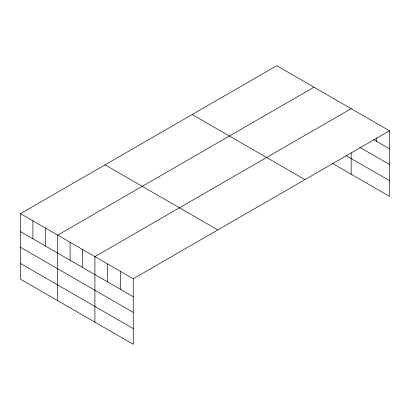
<?xml version="1.0" encoding="UTF-8"?>
<svg xmlns="http://www.w3.org/2000/svg" width="410" height="410" viewBox="0 0 410 410"><rect width="100%" height="100%" fill="white"/><g stroke="black" fill="none" stroke-linecap="round" stroke-linejoin="round"><path stroke-width="0.61" d="M389.5 130.81L133.255 278.754L133.255 344.287L20.5 279.189L20.5 213.656L276.745 65.713L389.5 130.81L389.5 196.344L332.29 163.313M313.952 87.197L57.707 235.135L57.707 300.673M351.165 108.676L94.92 256.619L94.92 322.152M373.525 139.554L389.5 148.779M359.683 147.262L389.5 164.477M346.312 155.713L389.5 180.646M192.182 114.533L304.938 179.631M105.062 164.835L217.818 229.933M20.5 213.656L133.255 278.754M20.5 231.619L133.255 296.717M20.5 247.317L133.255 312.415M20.5 263.492L133.255 328.589M376.723 137.683L376.723 141.399M351.165 152.915L351.165 174.214M120.473 271.374L120.473 289.342M107.697 263.999L107.697 281.962M82.512 249.459L82.512 267.422M70.11 242.3L70.11 260.263M45.305 227.975L45.305 245.944M32.902 220.816L32.902 238.784"/></g></svg>
